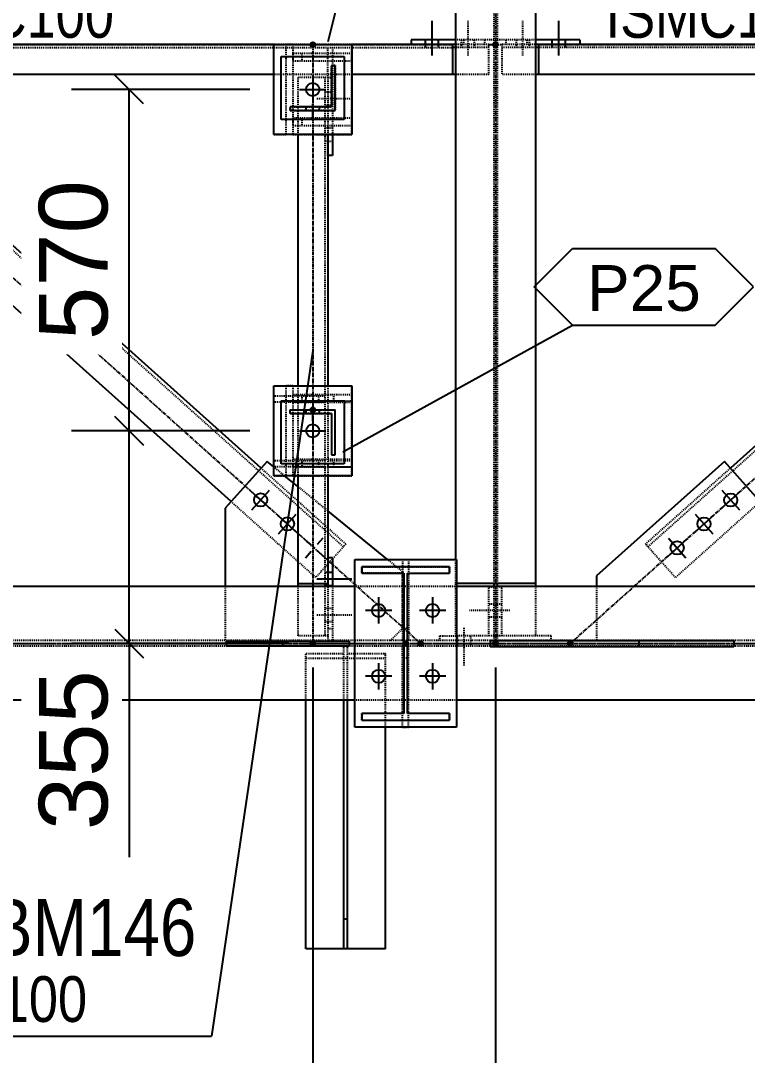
# Model space of a CAD drawing. Header units: millimetres. Extents: x 2102 to 21371, y 12217 to 26594.
# Drawn here: x 12240 to 13452, y 13633 to 15361 of the extents above; entities that cross this region are included whole.
import ezdxf

# ---------------------------------------------------------------- set-up
doc = ezdxf.new("R2010")
doc.units = ezdxf.units.MM
for name, pattern in [('CENTER', [12.7, 7.9375, -1.5875, 1.5875, -1.5875]), ('DXK_LINE_DOT2', [3.9198, 1.9599, -1.9599]), ('DXK_LINE_DOT5', [7.8785, 2.979, -0.9799, 0.9799, -0.9799, 0.9799, -0.9799])]:
    doc.linetypes.add(name, pattern=pattern)
for name, color, linetype in [('1', 7, 'Continuous'), ('2', 7, 'Continuous'), ('4', 7, 'Continuous'), ('6', 7, 'Continuous'), ('7', 7, 'Continuous'), ('8', 7, 'Continuous')]:
    doc.layers.add(name, color=color, linetype=linetype)
doc.styles.add('Arial', font='arial.ttf', dxfattribs={"height": 0.2})
doc.styles.add('Arial Narrow', font='ARIALN.TTF', dxfattribs={"height": 0.2})

# ---------------------------------------------------------------- blocks, each defined once
blk = doc.blocks.new('GridLine-116860372-116905 - 114867')
at = {"layer": '2', "color": 7, "linetype": 'DXK_LINE_DOT5'}
blk.add_line((2535.4, 12570.8), (24512.1, 12570.8), dxfattribs=at)
blk = doc.blocks.new('Part-116860372-115070 - 114867')
at = {"layer": '4', "linetype": 'Continuous'}
for points in [[(16454.3, 13659.6, -1), (16454.3, 13669.6, -1)], [(15231.8, 12565.8, -1), (15231.8, 12575.8, -1)]]:
    blk.add_hatch(color=4, dxfattribs=at).paths.add_polyline_path(points)
at = {"layer": '1', "color": 6, "linetype": 'DXK_LINE_DOT2'}
for p, q in [((16294.8, 13578.9), (15393.6, 12772.6)), ((16289.8, 13584.5), (16112.8, 13426.1)), ((16289.8, 13584.5), (16352.3, 13514.6)), ((16352.3, 13514.6), (16175.3, 13356.3)), ((15388.6, 12778.2), (15565.6, 12936.6)), ((15628.1, 12866.7), (15451.1, 12708.3)), ((15451.1, 12708.3), (15388.6, 12778.2))]:
    blk.add_line(p, q, dxfattribs=at)
at = {"layer": '2', "color": 2, "linetype": 'Continuous'}
for p, q in [((16112.8, 13426.1), (15565.6, 12936.6)), ((16175.3, 13356.3), (15628.1, 12866.7))]:
    blk.add_line(p, q, dxfattribs=at)
at = {"layer": '4', "color": 4, "linetype": 'CENTER'}
blk.add_line((15231.8, 12570.8), (16454.3, 13664.6), dxfattribs=at)
at = {"layer": '4', "color": 4, "linetype": 'Continuous'}
for centre in [(16454.3, 13664.6), (15231.8, 12570.8)]:
    blk.add_circle(centre, 5, dxfattribs=at)
blk = doc.blocks.new('Part-116860372-150003 - 114867')
at = {"layer": '1', "color": 6, "linetype": 'DXK_LINE_DOT2'}
for p, q in [((14719.3, 13087.1), (14613.1, 13087.1)), ((14719.3, 13074.6), (14613.1, 13074.6)), ((14706.9, 13074.6), (14706.9, 13087.1))]:
    blk.add_line(p, q, dxfattribs=at)
blk = doc.blocks.new('Part-116860372-114923 - 114867')
at = {"layer": '1', "color": 6, "linetype": 'DXK_LINE_DOT2'}
for p, q in [((14994.3, 12689.6), (14781.8, 12689.6)), ((19818.1, 12576.7), (9958.1, 12576.7)), ((19818.1, 12565), (9958.1, 12565)), ((14994.3, 12452.1), (14781.8, 12452.1))]:
    blk.add_line(p, q, dxfattribs=at)
at = {"layer": '2', "color": 2, "linetype": 'Continuous'}
for p, q in [((14781.8, 12689.6), (13931.8, 12689.6)), ((18219.3, 12689.6), (14994.3, 12689.6)), ((14781.8, 12452.1), (13931.8, 12452.1)), ((18219.3, 12452.1), (14994.3, 12452.1))]:
    blk.add_line(p, q, dxfattribs=at)
at = {"layer": '4', "color": 4, "linetype": 'CENTER'}
blk.add_line((9575.6, 12570.8), (20200.6, 12570.8), dxfattribs=at)
blk = doc.blocks.new('Part-116860372-114926 - 114867')
at = {"layer": '4', "linetype": 'Continuous'}
blk.add_hatch(color=4, dxfattribs=at).paths.add_polyline_path([(14888.1, 12565.8, -1), (14888.1, 12575.8, -1)])
at = {"layer": '1', "color": 6, "linetype": 'DXK_LINE_DOT2'}
for p, q in [((14796.6, 12717.2), (14796.6, 12730.8)), ((14796.6, 12730.8), (14979.6, 12730.8)), ((14979.6, 12730.8), (14979.6, 12717.2)), ((14884.1, 12717.2), (14796.6, 12717.2)), ((14884.1, 12424.5), (14884.1, 12717.2)), ((14892, 12424.5), (14892, 12717.2)), ((14892, 12717.2), (14979.6, 12717.2)), ((14796.6, 12410.8), (14796.6, 12424.5)), ((14884.1, 12424.5), (14796.6, 12424.5)), ((14979.6, 12424.5), (14892, 12424.5)), ((14979.6, 12424.5), (14979.6, 12410.8)), ((14796.6, 12410.8), (14979.6, 12410.8))]:
    blk.add_line(p, q, dxfattribs=at)
at = {"layer": '2', "color": 2, "linetype": 'Continuous'}
for p, q in [((14796.6, 12730.8), (14796.6, 12730.8)), ((14979.6, 12730.8), (14796.6, 12730.8)), ((14796.6, 12730.8), (14796.6, 12717.2)), ((14979.6, 12730.8), (14979.6, 12730.8)), ((14979.6, 12717.2), (14979.6, 12730.8)), ((14796.6, 12717.2), (14796.6, 12717.2)), ((14796.6, 12717.2), (14884.1, 12717.2)), ((14884.1, 12717.2), (14884.1, 12717.2)), ((14884.1, 12717.2), (14884.1, 12424.5)), ((14892, 12717.2), (14892, 12717.2)), ((14892, 12424.5), (14892, 12717.2)), ((14892, 12717.2), (14979.6, 12717.2)), ((14979.6, 12717.2), (14979.6, 12717.2)), ((14796.6, 12424.5), (14796.6, 12424.5)), ((14884.1, 12424.5), (14796.6, 12424.5)), ((14796.6, 12424.5), (14796.6, 12410.8)), ((14884.1, 12424.5), (14884.1, 12424.5)), ((14892, 12424.5), (14892, 12424.5)), ((14979.6, 12424.5), (14892, 12424.5)), ((14979.6, 12424.5), (14979.6, 12424.5)), ((14979.6, 12410.8), (14979.6, 12424.5)), ((14796.6, 12410.8), (14796.6, 12410.8)), ((14796.6, 12410.8), (14979.6, 12410.8)), ((14979.6, 12410.8), (14979.6, 12410.8))]:
    blk.add_line(p, q, dxfattribs=at)
at = {"layer": '4', "color": 4, "linetype": 'CENTER'}
blk.add_line((14888.1, 12570.8), (14888.1, 12570.8), dxfattribs=at)
at = {"layer": '4', "color": 4, "linetype": 'Continuous'}
blk.add_circle((14888.1, 12570.8), 5, dxfattribs=at)
blk = doc.blocks.new('Bolt-116860372-115284 - 114867')
at = {"layer": '1', "color": 1, "linetype": 'DXK_LINE_DOT2'}
for p, q in [((15009.5, 12603), (15009.5, 12524.2)), ((14995.8, 12586.7), (14995.8, 12576.7)), ((14995.8, 12576.7), (14995.8, 12565)), ((15023.3, 12586.7), (15023.3, 12576.7)), ((15023.3, 12576.7), (15023.3, 12565))]:
    blk.add_line(p, q, dxfattribs=at)
blk = doc.blocks.new('Bolt-116860372-149988 - 114867')
at = {"layer": '2', "color": 1, "linetype": 'Continuous'}
for p, q in [((14694.3, 13754.6), (14694.3, 13699.6)), ((14666.8, 13727.1), (14721.8, 13727.1))]:
    blk.add_line(p, q, dxfattribs=at)
blk.add_circle((14694.3, 13727.1), 13.8, dxfattribs=at)
blk = doc.blocks.new('Part-116860372-114994 - 114867')
at = {"layer": '4', "linetype": 'Continuous'}
blk.add_hatch(color=4, dxfattribs=at).paths.add_polyline_path([(15075.6, 12565.8, -1), (15075.6, 12575.8, -1)])
at = {"layer": '1', "color": 6, "linetype": 'DXK_LINE_DOT2'}
for p, q in [((15072, 15171.5), (15072, 12695.8)), ((15079.1, 15171.5), (15079.1, 12695.8)), ((14992.3, 12745.8), (14992.3, 12586.7)), ((14994.3, 12695.8), (14992.3, 12695.8)), ((15072, 12689.6), (15072, 12586.7)), ((15079.1, 12689.6), (15079.1, 12586.7)), ((15158.8, 12689.6), (15158.8, 12586.7)), ((15158.8, 12586.7), (14992.3, 12586.7))]:
    blk.add_line(p, q, dxfattribs=at)
at = {"layer": '2', "color": 2, "linetype": 'Continuous'}
for p, q in [((14992.3, 15177.7), (14992.3, 12745.8)), ((15158.8, 15177.7), (15158.8, 12689.6)), ((15158.8, 12695.8), (14994.3, 12695.8)), ((15072, 12695.8), (15072, 12689.6)), ((15079.1, 12695.8), (15079.1, 12689.6))]:
    blk.add_line(p, q, dxfattribs=at)
at = {"layer": '4', "color": 4, "linetype": 'CENTER'}
blk.add_line((15075.6, 15320.8), (15075.6, 12570.8), dxfattribs=at)
at = {"layer": '4', "color": 4, "linetype": 'Continuous'}
blk.add_circle((15075.6, 12570.8), 5, dxfattribs=at)
blk = doc.blocks.new('Part-116860372-115022 - 114867')
at = {"layer": '4', "linetype": 'Continuous'}
for points in [[(13700.6, 13815.8, -1), (13700.6, 13825.8, -1)], [(15075.6, 13815.8, -1), (15075.6, 13825.8, -1)]]:
    blk.add_hatch(color=4, dxfattribs=at).paths.add_polyline_path(points)
at = {"layer": '1', "color": 6, "linetype": 'DXK_LINE_DOT2'}
for p, q in [((13714.1, 13820.8), (13714.1, 13758.3)), ((13790.1, 13820.8), (13714.1, 13820.8)), ((13783.8, 13814.6), (13714.1, 13814.6)), ((13790.1, 13814.6), (14986.1, 13814.6)), ((14775.6, 13820.8), (14613.1, 13820.8)), ((15062, 13820.8), (14986.1, 13820.8)), ((15062, 13814.6), (14992.3, 13814.6)), ((15062, 13758.3), (15062, 13820.8)), ((13783.8, 13758.3), (13714.1, 13758.3)), ((14775.6, 13758.3), (14613.1, 13758.3)), ((15062, 13758.3), (14986.1, 13758.3))]:
    blk.add_line(p, q, dxfattribs=at)
at = {"layer": '2', "color": 2, "linetype": 'Continuous'}
for p, q in [((13783.8, 13814.6), (13790.1, 13814.6)), ((14613.1, 13820.8), (13790.1, 13820.8)), ((13790.1, 13820.8), (13790.1, 13758.3)), ((14986.1, 13820.8), (14775.6, 13820.8)), ((14986.1, 13820.8), (14986.1, 13758.3)), ((14992.3, 13814.6), (14986.1, 13814.6)), ((14613.1, 13758.3), (13783.8, 13758.3)), ((14992.3, 13758.3), (14775.6, 13758.3))]:
    blk.add_line(p, q, dxfattribs=at)
at = {"layer": '4', "color": 4, "linetype": 'CENTER'}
for p, q in [((13700.6, 13820.8), (13714.1, 13820.8)), ((13790.1, 13820.8), (14613.1, 13820.8)), ((14775.6, 13820.8), (14986.1, 13820.8)), ((15062, 13820.8), (15075.6, 13820.8))]:
    blk.add_line(p, q, dxfattribs=at)
at = {"layer": '4', "color": 4, "linetype": 'Continuous'}
for centre in [(13700.6, 13820.8), (15075.6, 13820.8)]:
    blk.add_circle(centre, 5, dxfattribs=at)
blk = doc.blocks.new('Part-116860372-115023 - 114867')
at = {"layer": '4', "linetype": 'Continuous'}
for points in [[(15075.6, 13815.8, -1), (15075.6, 13825.8, -1)], [(16454.3, 13815.8, -1), (16454.3, 13825.8, -1)]]:
    blk.add_hatch(color=4, dxfattribs=at).paths.add_polyline_path(points)
at = {"layer": '1', "color": 6, "linetype": 'DXK_LINE_DOT2'}
for p, q in [((15165.1, 13820.8), (15089.1, 13820.8)), ((15089.1, 13820.8), (15089.1, 13758.3)), ((15158.8, 13814.6), (15089.1, 13814.6)), ((16364.8, 13814.6), (15165.1, 13814.6)), ((16364.8, 13820.8), (16440.8, 13820.8)), ((16440.8, 13814.6), (16371.1, 13814.6)), ((16440.8, 13820.8), (16440.8, 13795.8)), ((16440.8, 13795.8), (16371.1, 13795.8)), ((15158.8, 13758.3), (15089.1, 13758.3))]:
    blk.add_line(p, q, dxfattribs=at)
at = {"layer": '2', "color": 2, "linetype": 'Continuous'}
for p, q in [((15165.1, 13814.6), (15158.8, 13814.6)), ((16364.8, 13820.8), (15165.1, 13820.8)), ((15165.1, 13820.8), (15165.1, 13758.3)), ((16364.8, 13758.3), (16364.8, 13820.8)), ((16371.1, 13814.6), (16364.8, 13814.6)), ((16364.8, 13795.8), (16371.1, 13795.8)), ((16364.8, 13758.3), (15158.8, 13758.3))]:
    blk.add_line(p, q, dxfattribs=at)
at = {"layer": '4', "color": 4, "linetype": 'CENTER'}
for p, q in [((15075.6, 13820.8), (15089.1, 13820.8)), ((15165.1, 13820.8), (16364.8, 13820.8)), ((16440.8, 13820.8), (16454.3, 13820.8))]:
    blk.add_line(p, q, dxfattribs=at)
at = {"layer": '4', "color": 4, "linetype": 'Continuous'}
for centre in [(15075.6, 13820.8), (16454.3, 13820.8)]:
    blk.add_circle(centre, 5, dxfattribs=at)
blk = doc.blocks.new('Part-116860372-149984 - 114867')
at = {"layer": '1', "color": 6, "linetype": 'DXK_LINE_DOT2'}
for p, q in [((14733.7, 13690.8), (14733.7, 13777.1)), ((14733.7, 13777.1), (14741.2, 13777.1)), ((14741.2, 13777.1), (14741.2, 13683.3)), ((14647.4, 13683.3), (14647.4, 13690.8)), ((14647.4, 13690.8), (14733.7, 13690.8)), ((14741.2, 13683.3), (14647.4, 13683.3))]:
    blk.add_line(p, q, dxfattribs=at)
at = {"layer": '2', "color": 2, "linetype": 'Continuous'}
for p, q in [((14741.2, 13777.1), (14733.7, 13777.1)), ((14733.7, 13777.1), (14733.7, 13690.8)), ((14741.2, 13683.3), (14741.2, 13777.1)), ((14733.7, 13690.8), (14647.4, 13690.8)), ((14647.4, 13690.8), (14647.4, 13683.3)), ((14647.4, 13683.3), (14741.2, 13683.3))]:
    blk.add_line(p, q, dxfattribs=at)
blk = doc.blocks.new('Part-116860372-115069 - 114867')
at = {"layer": '4', "linetype": 'Continuous'}
for points in [[(13700.6, 13659.6, -1), (13700.6, 13669.6, -1)], [(14919.3, 12565.8, -1), (14919.3, 12575.8, -1)]]:
    blk.add_hatch(color=4, dxfattribs=at).paths.add_polyline_path(points)
at = {"layer": '1', "color": 6, "linetype": 'DXK_LINE_DOT2'}
for p, q in [((13871.4, 13578.4), (13808.8, 13508.7)), ((14758.2, 12772.5), (13866.4, 13572.8)), ((13871.4, 13578.4), (14048.2, 13419.8)), ((13985.6, 13350), (13808.8, 13508.7)), ((14763.2, 12778.1), (14586.5, 12936.7)), ((14700.6, 12708.3), (14523.8, 12867)), ((14763.2, 12778.1), (14700.6, 12708.3))]:
    blk.add_line(p, q, dxfattribs=at)
at = {"layer": '2', "color": 2, "linetype": 'Continuous'}
for p, q in [((14586.5, 12936.7), (14048.2, 13419.8)), ((14523.8, 12867), (13985.6, 13350))]:
    blk.add_line(p, q, dxfattribs=at)
at = {"layer": '4', "color": 4, "linetype": 'CENTER'}
blk.add_line((13700.6, 13664.6), (14919.3, 12570.8), dxfattribs=at)
at = {"layer": '4', "color": 4, "linetype": 'Continuous'}
for centre in [(13700.6, 13664.6), (14919.3, 12570.8)]:
    blk.add_circle(centre, 5, dxfattribs=at)
blk = doc.blocks.new('Part-116860372-115100 - 114867')
at = {"layer": '4', "linetype": 'Continuous'}
for points in [[(14694.3, 13815.8, -1), (14694.3, 13825.8, -1)], [(14694.3, 12565.8, -1), (14694.3, 12575.8, -1)]]:
    blk.add_hatch(color=4, dxfattribs=at).paths.add_polyline_path(points)
at = {"layer": '1', "color": 6, "linetype": 'DXK_LINE_DOT2'}
for p, q in [((14663.1, 13752.1), (14663.1, 13633.3)), ((14725.6, 13752.1), (14663.1, 13752.1)), ((14719.3, 13752.1), (14719.3, 12695.8)), ((14725.6, 13752.1), (14725.6, 13633.3)), ((14663.1, 13108.3), (14663.1, 12920.8)), ((14725.6, 13108.3), (14725.6, 12920.8)), ((14663.1, 12689.6), (14663.1, 12586.7)), ((14719.3, 12689.6), (14719.3, 12586.7)), ((14725.6, 12695.8), (14725.6, 12586.7)), ((14725.6, 12586.7), (14663.1, 12586.7))]:
    blk.add_line(p, q, dxfattribs=at)
at = {"layer": '2', "color": 2, "linetype": 'Continuous'}
for p, q in [((14663.1, 13633.3), (14663.1, 13108.3)), ((14725.6, 13633.3), (14725.6, 13108.3)), ((14663.1, 12920.8), (14663.1, 12689.6)), ((14725.6, 12920.8), (14725.6, 12695.8)), ((14663.1, 12695.8), (14725.6, 12695.8)), ((14719.3, 12695.8), (14719.3, 12689.6))]:
    blk.add_line(p, q, dxfattribs=at)
at = {"layer": '4', "color": 4, "linetype": 'CENTER'}
blk.add_line((14694.3, 13820.8), (14694.3, 12570.8), dxfattribs=at)
at = {"layer": '4', "color": 4, "linetype": 'Continuous'}
for centre in [(14694.3, 13820.8), (14694.3, 12570.8)]:
    blk.add_circle(centre, 5, dxfattribs=at)
blk = doc.blocks.new('Part-116860372-115227 - 114867')
at = {"layer": '1', "color": 6, "linetype": 'DXK_LINE_DOT2'}
for p, q in [((15089.1, 12689.2), (15079.1, 12689.2)), ((15089.1, 12586.7), (15089.1, 12689.2)), ((15079.1, 12586.7), (15079.1, 12576.7)), ((15191.6, 12586.7), (15158.8, 12586.7)), ((15191.6, 12576.7), (15191.6, 12586.7))]:
    blk.add_line(p, q, dxfattribs=at)
blk = doc.blocks.new('Part-116860372-149990 - 114867')
at = {"layer": '1', "color": 6, "linetype": 'DXK_LINE_DOT2'}
for p, q in [((14775.6, 13089.6), (14725.6, 13089.6)), ((14738.1, 13077.1), (14738.1, 13089.6)), ((14725.6, 13077.1), (14775.6, 13077.1))]:
    blk.add_line(p, q, dxfattribs=at)
blk = doc.blocks.new('Part-116860372-115226 - 114867')
at = {"layer": '1', "color": 6, "linetype": 'DXK_LINE_DOT2'}
for p, q in [((15062, 12586.7), (15062, 12689.2)), ((15062, 12689.2), (15072, 12689.2)), ((14959.5, 12576.7), (14959.5, 12586.7)), ((14959.5, 12586.7), (14992.3, 12586.7)), ((15072, 12586.7), (15072, 12576.7))]:
    blk.add_line(p, q, dxfattribs=at)
blk = doc.blocks.new('Bolt-116860372-115228 - 114867')
at = {"layer": '1', "color": 1, "linetype": 'DXK_LINE_DOT2'}
for p, q in [((15105.4, 12639.2), (15020.4, 12639.2)), ((15072, 12653), (15062, 12653)), ((15079.1, 12653), (15072, 12653)), ((15089.1, 12653), (15079.1, 12653)), ((15072, 12625.5), (15062, 12625.5)), ((15079.1, 12625.5), (15072, 12625.5)), ((15089.1, 12625.5), (15079.1, 12625.5))]:
    blk.add_line(p, q, dxfattribs=at)
blk = doc.blocks.new('Part-116860372-149987 - 114867')
at = {"layer": '1', "color": 6, "linetype": 'DXK_LINE_DOT2'}
for p, q in [((14775.6, 12952.1), (14725.6, 12952.1)), ((14725.6, 12939.6), (14775.6, 12939.6)), ((14738.1, 12939.6), (14738.1, 12952.1))]:
    blk.add_line(p, q, dxfattribs=at)
blk = doc.blocks.new('Part-116860372-115653 - 114867')
at = {"layer": '1', "color": 6, "linetype": 'DXK_LINE_DOT2'}
for p, q in [((15158.8, 13830.8), (15079.1, 13830.8)), ((15097.9, 13820.8), (15097.9, 13830.8)), ((15141.6, 13820.8), (15141.6, 13830.8))]:
    blk.add_line(p, q, dxfattribs=at)
at = {"layer": '2', "color": 2, "linetype": 'Continuous'}
for p, q in [((15251.6, 13830.8), (15158.8, 13830.8)), ((15251.6, 13830.8), (15251.6, 13820.8)), ((15165.1, 13820.8), (15158.8, 13820.8))]:
    blk.add_line(p, q, dxfattribs=at)
blk = doc.blocks.new('Bolt-116860372-115654 - 114867')
at = {"layer": '1', "color": 1, "linetype": 'DXK_LINE_DOT2'}
for p, q in [((15132.9, 13798.3), (15132.9, 13870.8)), ((15119.1, 13820.8), (15119.1, 13830.8)), ((15146.6, 13820.8), (15146.6, 13830.8)), ((15119.1, 13814.6), (15119.1, 13820.8)), ((15146.6, 13814.6), (15146.6, 13820.8))]:
    blk.add_line(p, q, dxfattribs=at)
at = {"layer": '2', "color": 1, "linetype": 'Continuous'}
for p, q in [((15207.9, 13798.3), (15207.9, 13870.8)), ((15194.1, 13820.8), (15194.1, 13830.8)), ((15221.6, 13820.8), (15221.6, 13830.8)), ((15194.1, 13814.6), (15194.1, 13820.8)), ((15221.6, 13814.6), (15221.6, 13820.8))]:
    blk.add_line(p, q, dxfattribs=at)
blk = doc.blocks.new('Part-116860372-115655 - 114867')
at = {"layer": '1', "color": 6, "linetype": 'DXK_LINE_DOT2'}
for p, q in [((15072, 13830.8), (14992.3, 13830.8)), ((15009.5, 13820.8), (15009.5, 13830.8)), ((15053.3, 13820.8), (15053.3, 13830.8))]:
    blk.add_line(p, q, dxfattribs=at)
at = {"layer": '2', "color": 2, "linetype": 'Continuous'}
for p, q in [((14992.3, 13830.8), (14899.5, 13830.8)), ((14899.5, 13830.8), (14899.5, 13820.8)), ((14992.3, 13820.8), (14986.1, 13820.8))]:
    blk.add_line(p, q, dxfattribs=at)
blk = doc.blocks.new('Bolt-116860372-115656 - 114867')
at = {"layer": '1', "color": 1, "linetype": 'DXK_LINE_DOT2'}
for p, q in [((15018.3, 13798.3), (15018.3, 13870.8)), ((15004.5, 13820.8), (15004.5, 13830.8)), ((15032, 13820.8), (15032, 13830.8)), ((15004.5, 13814.6), (15004.5, 13820.8)), ((15032, 13814.6), (15032, 13820.8))]:
    blk.add_line(p, q, dxfattribs=at)
at = {"layer": '2', "color": 1, "linetype": 'Continuous'}
for p, q in [((14943.3, 13798.3), (14943.3, 13870.8)), ((14929.5, 13820.8), (14929.5, 13830.8)), ((14957, 13820.8), (14957, 13830.8)), ((14929.5, 13814.6), (14929.5, 13820.8)), ((14957, 13814.6), (14957, 13820.8))]:
    blk.add_line(p, q, dxfattribs=at)
blk = doc.blocks.new('Part-116860372-115677 - 114867')
at = {"layer": '1', "color": 6, "linetype": 'DXK_LINE_DOT2'}
for p, q in [((14725.6, 13752.1), (14725.6, 13814.6)), ((14735.6, 13814.6), (14735.6, 13633.3)), ((14725.6, 13795.9), (14735.6, 13795.9)), ((14725.6, 13795.9), (14735.6, 13795.9)), ((14725.6, 13752.1), (14735.6, 13752.1)), ((14725.6, 13589.6), (14725.6, 13633.3))]:
    blk.add_line(p, q, dxfattribs=at)
at = {"layer": '2', "color": 2, "linetype": 'Continuous'}
for p, q in [((14735.6, 13633.3), (14735.6, 13589.6)), ((14735.6, 13589.6), (14725.6, 13589.6))]:
    blk.add_line(p, q, dxfattribs=at)
blk = doc.blocks.new('Bolt-116860372-115678 - 114867')
at = {"layer": '1', "color": 1, "linetype": 'DXK_LINE_DOT2'}
for p, q in [((14719.3, 13722.1), (14725.6, 13722.1)), ((14725.6, 13722.1), (14735.6, 13722.1)), ((14703.1, 13708.3), (14775.6, 13708.3)), ((14719.3, 13694.6), (14725.6, 13694.6)), ((14725.6, 13694.6), (14735.6, 13694.6)), ((14703.1, 13633.3), (14775.6, 13633.3)), ((14719.3, 13647.1), (14725.6, 13647.1)), ((14725.6, 13647.1), (14735.6, 13647.1)), ((14719.3, 13619.6), (14725.6, 13619.6)), ((14725.6, 13619.6), (14735.6, 13619.6))]:
    blk.add_line(p, q, dxfattribs=at)
blk = doc.blocks.new('Part-116860372-115679 - 114867')
at = {"layer": '1', "color": 6, "linetype": 'DXK_LINE_DOT2'}
for p, q in [((14725.6, 12749.2), (14725.6, 12695.8)), ((14735.6, 12689.6), (14735.6, 12576.7)), ((14725.6, 12601.7), (14735.6, 12601.7)), ((14725.6, 12586.7), (14725.6, 12576.7))]:
    blk.add_line(p, q, dxfattribs=at)
at = {"layer": '2', "color": 2, "linetype": 'Continuous'}
for p, q in [((14735.6, 12749.2), (14725.6, 12749.2)), ((14735.6, 12749.2), (14735.6, 12689.6)), ((14725.6, 12695.8), (14725.6, 12689.6))]:
    blk.add_line(p, q, dxfattribs=at)
blk = doc.blocks.new('Bolt-116860372-115680 - 114867')
at = {"layer": '1', "color": 1, "linetype": 'DXK_LINE_DOT2'}
for p, q in [((14719.3, 12644.2), (14725.6, 12644.2)), ((14725.6, 12644.2), (14735.6, 12644.2)), ((14703.1, 12630.5), (14775.6, 12630.5)), ((14719.3, 12616.7), (14725.6, 12616.7)), ((14725.6, 12616.7), (14735.6, 12616.7))]:
    blk.add_line(p, q, dxfattribs=at)
at = {"layer": '2', "color": 1, "linetype": 'Continuous'}
for p, q in [((14703.1, 12705.5), (14775.6, 12705.5)), ((14719.3, 12719.2), (14725.6, 12719.2)), ((14725.6, 12719.2), (14735.6, 12719.2)), ((14719.3, 12691.7), (14725.6, 12691.7)), ((14725.6, 12691.7), (14735.6, 12691.7))]:
    blk.add_line(p, q, dxfattribs=at)
blk = doc.blocks.new('Part-116860372-154326 - 114867')
at = {"layer": '1', "color": 6, "linetype": 'DXK_LINE_DOT2'}
for p, q in [((14679.8, 12549.7), (14759.5, 12549.7)), ((14679.8, 12452.1), (14679.8, 12549.7)), ((14759.5, 12452.1), (14759.5, 12565)), ((14766.6, 12452.1), (14766.6, 12565)), ((14766.6, 12549.7), (14846.3, 12549.7)), ((14846.3, 12395.8), (14846.3, 12549.7)), ((14679.8, 12540), (14846.3, 12540))]:
    blk.add_line(p, q, dxfattribs=at)
at = {"layer": '2', "color": 2, "linetype": 'Continuous'}
for p, q in [((14679.8, 11933.3), (14679.8, 12452.1)), ((14759.5, 11933.3), (14759.5, 12452.1)), ((14766.6, 11933.3), (14766.6, 12452.1)), ((14846.3, 11933.3), (14846.3, 12395.8)), ((14759.5, 11995.8), (14766.6, 11995.8)), ((14766.6, 11933.3), (14679.8, 11933.3)), ((14846.3, 11933.3), (14766.6, 11933.3))]:
    blk.add_line(p, q, dxfattribs=at)
blk = doc.blocks.new('Part-116860372-116875 - 114867')
at = {"layer": '2', "color": 2, "linetype": 'Continuous'}
for p, q in [((15064.4, 12577.1), (15573, 12577.1)), ((15064.4, 12577.1), (15064.4, 12564.6)), ((15375.2, 12564.6), (15375.2, 12577.1)), ((15573, 12577.1), (15573, 12564.6)), ((15064.4, 12564.6), (15573, 12564.6))]:
    blk.add_line(p, q, dxfattribs=at)
blk = doc.blocks.new('Part-116860372-116133 - 114867')
at = {"layer": '1', "color": 6, "linetype": 'DXK_LINE_DOT2'}
for p, q in [((14635.6, 12920.8), (14613.1, 12939.2)), ((14725.6, 12847.6), (14663.1, 12898.5)), ((14881.8, 12720.5), (14850.6, 12745.8)), ((14881.8, 12601.7), (14881.8, 12720.5)), ((14511.3, 12689.6), (14511.3, 12576.7)), ((14856.8, 12576.7), (14881.8, 12601.7))]:
    blk.add_line(p, q, dxfattribs=at)
at = {"layer": '2', "color": 2, "linetype": 'Continuous'}
for p, q in [((14599, 12950.7), (14511.3, 12853)), ((14613.1, 12939.2), (14599, 12950.7)), ((14663.1, 12898.5), (14635.6, 12920.8)), ((14511.3, 12853), (14511.3, 12689.6)), ((14850.6, 12745.8), (14725.6, 12847.6))]:
    blk.add_line(p, q, dxfattribs=at)
blk = doc.blocks.new('Bolt-116860372-116134 - 114867')
at = {"layer": '2', "color": 1, "linetype": 'Continuous'}
for p, q in [((14565.2, 12888.7), (14606.1, 12851.9)), ((14567.3, 12849.8), (14604, 12890.8)), ((14621, 12838.6), (14661.9, 12801.8)), ((14623.1, 12799.7), (14659.8, 12840.7)), ((14676.8, 12788.5), (14690.4, 12776.3)), ((14715.6, 12790.6), (14703.4, 12777)), ((14678.9, 12749.7), (14691.1, 12763.3)), ((14717.7, 12751.8), (14704.1, 12764))]:
    blk.add_line(p, q, dxfattribs=at)
for centre in [(14585.6, 12870.3), (14641.4, 12820.2)]:
    blk.add_circle(centre, 13.8, dxfattribs=at)
blk = doc.blocks.new('Part-116860372-116136 - 114867')
at = {"layer": '1', "color": 6, "linetype": 'DXK_LINE_DOT2'}
for p, q in [((15286.6, 12689.6), (15286.6, 12576.7)), ((15640.6, 12689.6), (15640.6, 12576.7))]:
    blk.add_line(p, q, dxfattribs=at)
at = {"layer": '2', "color": 2, "linetype": 'Continuous'}
for p, q in [((15553.1, 12950.5), (15286.6, 12712.2)), ((15640.6, 12852.7), (15553.1, 12950.5)), ((15640.6, 12852.7), (15640.6, 12689.6)), ((15286.6, 12712.2), (15286.6, 12689.6))]:
    blk.add_line(p, q, dxfattribs=at)
blk = doc.blocks.new('Bolt-116860372-116137 - 114867')
at = {"layer": '2', "color": 1, "linetype": 'Continuous'}
for p, q in [((15586.8, 12888.5), (15545.9, 12851.8)), ((15548, 12890.6), (15584.7, 12849.6)), ((15530.9, 12838.5), (15490, 12801.8)), ((15492.1, 12840.6), (15528.8, 12799.6)), ((15475.1, 12788.5), (15434.1, 12751.8)), ((15436.2, 12790.6), (15472.9, 12749.6))]:
    blk.add_line(p, q, dxfattribs=at)
for centre in [(15566.3, 12870.1), (15510.5, 12820.1), (15454.6, 12770.1)]:
    blk.add_circle(centre, 13.8, dxfattribs=at)
blk = doc.blocks.new('Part-116860372-116746 - 114867')
at = {"layer": '2', "color": 2, "linetype": 'Continuous'}
for p, q in [((14613.1, 13633.3), (14613.1, 13820.8)), ((14613.1, 13820.8), (14775.6, 13820.8)), ((14775.6, 13820.8), (14775.6, 13633.3)), ((14775.6, 13633.3), (14613.1, 13633.3))]:
    blk.add_line(p, q, dxfattribs=at)
blk = doc.blocks.new('Part-116860372-116898 - 114867')
at = {"layer": '1', "color": 6, "linetype": 'DXK_LINE_DOT2'}
for p, q in [((14881.8, 12745.8), (14881.8, 12576.7)), ((14881.8, 12745.8), (14894.3, 12745.8)), ((14894.3, 12745.8), (14894.3, 12576.7)), ((14894.3, 12601.7), (14881.8, 12601.7))]:
    blk.add_line(p, q, dxfattribs=at)
blk = doc.blocks.new('Part-116860372-116743 - 114867')
at = {"layer": '1', "color": 6, "linetype": 'DXK_LINE_DOT2'}
for p, q in [((14775.6, 13089.6), (14653.1, 13089.6)), ((14671.8, 13089.6), (14671.8, 13074.6)), ((14653.1, 13074.6), (14775.6, 13074.6))]:
    blk.add_line(p, q, dxfattribs=at)
blk = doc.blocks.new('Part-116860372-116739 - 114867')
at = {"layer": '1', "color": 6, "linetype": 'DXK_LINE_DOT2'}
for p, q in [((14653.1, 13108.3), (14638.1, 13108.3)), ((14638.1, 13108.3), (14638.1, 12920.8)), ((14653.1, 13108.3), (14653.1, 12920.8)), ((14653.1, 12920.8), (14638.1, 12920.8))]:
    blk.add_line(p, q, dxfattribs=at)
blk = doc.blocks.new('Part-116860372-116740 - 114867')
at = {"layer": '2', "color": 2, "linetype": 'Continuous'}
for p, q in [((14613.1, 12920.8), (14613.1, 13108.3)), ((14613.1, 13108.3), (14775.6, 13108.3)), ((14775.6, 13108.3), (14775.6, 12920.8)), ((14775.6, 12920.8), (14613.1, 12920.8))]:
    blk.add_line(p, q, dxfattribs=at)
blk = doc.blocks.new('Part-116860372-116741 - 114867')
at = {"layer": '1', "color": 6, "linetype": 'DXK_LINE_DOT2'}
for p, q in [((14613.1, 12920.8), (14613.1, 13108.3)), ((14613.1, 13108.3), (14638.1, 13108.3)), ((14653.1, 13108.3), (14775.6, 13108.3)), ((14775.6, 12920.8), (14775.6, 13108.3)), ((14613.1, 12920.8), (14638.1, 12920.8)), ((14653.1, 12920.8), (14775.6, 12920.8))]:
    blk.add_line(p, q, dxfattribs=at)
blk = doc.blocks.new('Part-116860372-116742 - 114867')
at = {"layer": '1', "color": 6, "linetype": 'DXK_LINE_DOT2'}
for p, q in [((14775.6, 12954.6), (14653.1, 12954.6)), ((14653.1, 12939.6), (14775.6, 12939.6)), ((14671.8, 12954.6), (14671.8, 12939.6))]:
    blk.add_line(p, q, dxfattribs=at)
blk = doc.blocks.new('Part-116860372-116745 - 114867')
at = {"layer": '1', "color": 6, "linetype": 'DXK_LINE_DOT2'}
for p, q in [((14653.1, 13820.8), (14638.1, 13820.8)), ((14638.1, 13820.8), (14638.1, 13633.3)), ((14653.1, 13820.8), (14653.1, 13633.3)), ((14653.1, 13633.3), (14638.1, 13633.3))]:
    blk.add_line(p, q, dxfattribs=at)
blk = doc.blocks.new('Part-116860372-116747 - 114867')
at = {"layer": '1', "color": 6, "linetype": 'DXK_LINE_DOT2'}
for p, q in [((14613.1, 13633.3), (14613.1, 13820.8)), ((14613.1, 13820.8), (14638.1, 13820.8)), ((14653.1, 13820.8), (14775.6, 13820.8)), ((14775.6, 13633.3), (14775.6, 13820.8)), ((14613.1, 13633.3), (14638.1, 13633.3)), ((14653.1, 13633.3), (14775.6, 13633.3))]:
    blk.add_line(p, q, dxfattribs=at)
blk = doc.blocks.new('Part-116860372-116748 - 114867')
at = {"layer": '1', "color": 6, "linetype": 'DXK_LINE_DOT2'}
for p, q in [((14775.6, 13667.1), (14653.1, 13667.1)), ((14653.1, 13667.1), (14653.1, 13652.1)), ((14653.1, 13652.1), (14775.6, 13652.1)), ((14671.8, 13667.1), (14671.8, 13652.1)), ((14775.6, 13652.1), (14775.6, 13667.1))]:
    blk.add_line(p, q, dxfattribs=at)
blk = doc.blocks.new('Part-116860372-116749 - 114867')
at = {"layer": '1', "color": 6, "linetype": 'DXK_LINE_DOT2'}
for p, q in [((14775.6, 13802.1), (14653.1, 13802.1)), ((14653.1, 13802.1), (14653.1, 13787.1)), ((14671.8, 13802.1), (14671.8, 13787.1)), ((14775.6, 13787.1), (14775.6, 13802.1)), ((14653.1, 13787.1), (14775.6, 13787.1))]:
    blk.add_line(p, q, dxfattribs=at)
blk = doc.blocks.new('Part-116860372-116872 - 114867')
at = {"layer": '2', "color": 2, "linetype": 'Continuous'}
for p, q in [((14781.8, 12745.8), (14994.3, 12745.8)), ((14781.8, 12395.8), (14781.8, 12745.8)), ((14994.3, 12745.8), (14994.3, 12395.8)), ((14994.3, 12395.8), (14781.8, 12395.8))]:
    blk.add_line(p, q, dxfattribs=at)
blk = doc.blocks.new('Bolt-116860372-116873 - 114867')
at = {"layer": '2', "color": 1, "linetype": 'Continuous'}
for p, q in [((14831.8, 12667.1), (14831.8, 12612.1)), ((14944.3, 12667.1), (14944.3, 12612.1)), ((14859.3, 12639.6), (14804.3, 12639.6)), ((14971.8, 12639.6), (14916.8, 12639.6)), ((14831.8, 12529.6), (14831.8, 12474.6)), ((14944.3, 12529.6), (14944.3, 12474.6)), ((14859.3, 12502.1), (14804.3, 12502.1)), ((14971.8, 12502.1), (14916.8, 12502.1))]:
    blk.add_line(p, q, dxfattribs=at)
for centre in [(14831.8, 12639.6), (14944.3, 12639.6), (14831.8, 12502.1), (14944.3, 12502.1)]:
    blk.add_circle(centre, 13.8, dxfattribs=at)
blk = doc.blocks.new('Part-116860372-116887 - 114867')
at = {"layer": '2', "color": 2, "linetype": 'Continuous'}
for p, q in [((14514, 12575.8), (14770.4, 12575.8)), ((14514, 12575.8), (14514, 12565.8)), ((14631.7, 12565.8), (14631.7, 12575.8)), ((14770.4, 12575.8), (14770.4, 12565.8)), ((14514, 12565.8), (14770.4, 12565.8))]:
    blk.add_line(p, q, dxfattribs=at)
blk = doc.blocks.new('Part-116860372-116897 - 114867')
at = {"layer": '1', "color": 6, "linetype": 'DXK_LINE_DOT2'}
for p, q in [((14881.8, 12395.8), (14881.8, 12565)), ((14894.3, 12395.8), (14894.3, 12565)), ((14894.3, 12540), (14881.8, 12540)), ((14881.8, 12395.8), (14894.3, 12395.8))]:
    blk.add_line(p, q, dxfattribs=at)
blk = doc.blocks.new('Part-116860372-149983 - 114867')
at = {"layer": '4', "linetype": 'Continuous'}
blk.add_hatch(color=4, dxfattribs=at).paths.add_polyline_path([(14694.3, 13053.4, -1), (14694.3, 13063.4, -1)])
at = {"layer": '1', "color": 6, "linetype": 'DXK_LINE_DOT2'}
for p, q in [((14647.4, 13050.9), (14647.4, 13058.4)), ((14647.4, 13058.4), (14741.2, 13058.4)), ((14733.7, 13050.9), (14647.4, 13050.9)), ((14733.7, 13050.9), (14733.7, 12964.6)), ((14741.2, 12964.6), (14741.2, 13058.4)), ((14733.7, 12964.6), (14741.2, 12964.6))]:
    blk.add_line(p, q, dxfattribs=at)
at = {"layer": '2', "color": 2, "linetype": 'Continuous'}
for p, q in [((14647.4, 13058.4), (14647.4, 13058.4)), ((14647.4, 13050.9), (14647.4, 13058.4)), ((14647.4, 13058.4), (14741.2, 13058.4)), ((14647.4, 13050.9), (14647.4, 13050.9)), ((14647.4, 13050.9), (14733.7, 13050.9)), ((14733.7, 13050.9), (14733.7, 13050.9)), ((14733.7, 13050.9), (14733.7, 12964.6)), ((14741.2, 13058.4), (14741.2, 13058.4)), ((14741.2, 12964.6), (14741.2, 13058.4)), ((14733.7, 12964.6), (14733.7, 12964.6)), ((14733.7, 12964.6), (14741.2, 12964.6)), ((14741.2, 12964.6), (14741.2, 12964.6))]:
    blk.add_line(p, q, dxfattribs=at)
at = {"layer": '4', "color": 4, "linetype": 'CENTER'}
blk.add_line((14694.3, 13058.4), (14694.3, 13058.4), dxfattribs=at)
at = {"layer": '4', "color": 4, "linetype": 'Continuous'}
blk.add_circle((14694.3, 13058.4), 5, dxfattribs=at)
blk = doc.blocks.new('Part-116860372-149985 - 114867')
at = {"layer": '2', "color": 2, "linetype": 'Continuous'}
for p, q in [((14628.7, 12945.8), (14628.7, 13077.1)), ((14628.7, 13077.1), (14759.9, 13077.1)), ((14759.9, 13077.1), (14759.9, 12945.8)), ((14759.9, 12945.8), (14628.7, 12945.8))]:
    blk.add_line(p, q, dxfattribs=at)
blk = doc.blocks.new('Part-116860372-149986 - 114867')
at = {"layer": '2', "color": 2, "linetype": 'Continuous'}
for p, q in [((14628.7, 13664.6), (14628.7, 13795.8)), ((14628.7, 13795.8), (14759.9, 13795.8)), ((14759.9, 13795.8), (14759.9, 13664.6)), ((14759.9, 13664.6), (14628.7, 13664.6))]:
    blk.add_line(p, q, dxfattribs=at)
blk = doc.blocks.new('Bolt-116860372-149989 - 114867')
at = {"layer": '2', "color": 1, "linetype": 'Continuous'}
for p, q in [((14694.3, 13042.1), (14694.3, 12987.1)), ((14666.8, 13014.6), (14721.8, 13014.6))]:
    blk.add_line(p, q, dxfattribs=at)
blk.add_circle((14694.3, 13014.6), 13.7, dxfattribs=at)
blk = doc.blocks.new('Bolt-116860372-150000 - 114867')
at = {"layer": '2', "color": 1, "linetype": 'Continuous'}
for p, q in [((14680.6, 13050.9), (14680.6, 13058.4)), ((14694.3, 13034.6), (14694.3, 13064.6)), ((14708.1, 13050.9), (14708.1, 13058.4))]:
    blk.add_line(p, q, dxfattribs=at)
blk = doc.blocks.new('Bolt-116860372-150001 - 114867')
at = {"layer": '2', "color": 1, "linetype": 'Continuous'}
for p, q in [((14694.3, 13667.1), (14694.3, 13697.1)), ((14680.6, 13683.3), (14680.6, 13690.8)), ((14708.1, 13683.3), (14708.1, 13690.8))]:
    blk.add_line(p, q, dxfattribs=at)
blk = doc.blocks.new('Part-116860372-150002 - 114867')
at = {"layer": '1', "color": 6, "linetype": 'DXK_LINE_DOT2'}
for p, q in [((14719.3, 12952.1), (14613.1, 12952.1)), ((14719.3, 12939.6), (14613.1, 12939.6)), ((14706.9, 12939.6), (14706.9, 12952.1))]:
    blk.add_line(p, q, dxfattribs=at)
blk = doc.blocks.new('StraightDimension-116860372-158589 - 114867')
at = {"layer": '6', "color": 3, "linetype": 'Continuous'}
for p, q in [((14341.1, 12984.6), (14281.1, 13044.6)), ((14563.1, 13014.6), (14191.1, 13014.6)), ((14311.1, 12570.8), (14311.1, 13014.6)), ((14281.1, 12600.8), (14341.1, 12540.8)), ((14644.3, 12570.8), (14191.1, 12570.8)), ((14311.1, 12570.8), (14311.1, 12124.8)), ((14311.1, 12570.8), (14311.1, 12124.8))]:
    blk.add_line(p, q, dxfattribs=at)
at = {"color": 0}
blk.add_wipeout([(14296.1, 12544.6), (14086.1, 12544.6), (14086.1, 12151), (14296.1, 12151)], dxfattribs=at).dxf.layer = '6'
at = {"layer": '6', "color": 7, "style": 'Arial'}
blk.add_text('355', height=143.26, rotation=90.0002, dxfattribs=at).set_placement((14266.1, 12181))
blk = doc.blocks.new('StraightDimension-116860372-125379 - 114867')
at = {"layer": '6', "color": 3, "linetype": 'Continuous'}
for p, q in [((15075.6, 12520.8), (15075.6, 11044.4)), ((16454.3, 12520.8), (16454.3, 11044.4)), ((15105.6, 11194.4), (15045.6, 11134.4)), ((16424.3, 11134.4), (16484.3, 11194.4)), ((15075.6, 11164.4), (16454.3, 11164.4))]:
    blk.add_line(p, q, dxfattribs=at)
at = {"color": 0}
blk.add_wipeout([(16017.3, 11179.4), (16017.3, 11389.4), (15512.6, 11389.4), (15512.6, 11179.4)], dxfattribs=at).dxf.layer = '6'
at = {"layer": '6', "color": 7, "style": 'Arial'}
blk.add_text('1103', height=143.26, dxfattribs=at).set_placement((15542.6, 11209.4))
blk = doc.blocks.new('StraightDimension-116860372-125380 - 114867')
at = {"layer": '6', "color": 3, "linetype": 'Continuous'}
for p, q in [((14694.3, 12520.8), (14694.3, 11044.4)), ((15075.6, 12520.8), (15075.6, 11044.4)), ((14724.3, 11194.4), (14664.3, 11134.4)), ((15045.6, 11134.4), (15105.6, 11194.4)), ((14694.3, 11164.4), (15075.6, 11164.4))]:
    blk.add_line(p, q, dxfattribs=at)
at = {"color": 0}
blk.add_wipeout([(15081.7, 11179.4), (15081.7, 11389.4), (14688.2, 11389.4), (14688.2, 11179.4)], dxfattribs=at).dxf.layer = '6'
at = {"layer": '6', "color": 7, "style": 'Arial'}
blk.add_text('305', height=143.26, dxfattribs=at).set_placement((14718.2, 11209.4))
blk = doc.blocks.new('StraightDimension-116860372-125381 - 114867')
at = {"layer": '6', "color": 3, "linetype": 'Continuous'}
for p, q in [((13700.6, 12520.8), (13700.6, 11044.4)), ((14694.3, 12520.8), (14694.3, 11044.4)), ((13730.6, 11194.4), (13670.6, 11134.4)), ((14664.3, 11134.4), (14724.3, 11194.4)), ((13700.6, 11164.4), (14694.3, 11164.4))]:
    blk.add_line(p, q, dxfattribs=at)
at = {"color": 0}
blk.add_wipeout([(14394.2, 11179.4), (14394.2, 11389.4), (14000.7, 11389.4), (14000.7, 11179.4)], dxfattribs=at).dxf.layer = '6'
at = {"layer": '6', "color": 7, "style": 'Arial'}
blk.add_text('795', height=143.26, dxfattribs=at).set_placement((14030.7, 11209.4))
blk = doc.blocks.new('StraightDimension-116860372-158588 - 114867')
at = {"layer": '6', "color": 3, "linetype": 'Continuous'}
for p, q in [((14341.1, 13697.1), (14281.1, 13757.1)), ((14563.1, 13727.1), (14191.1, 13727.1)), ((14311.1, 13014.6), (14311.1, 13727.1)), ((14281.1, 13044.6), (14341.1, 12984.6)), ((14563.1, 13014.6), (14191.1, 13014.6))]:
    blk.add_line(p, q, dxfattribs=at)
at = {"color": 0}
blk.add_wipeout([(14296.1, 13567.6), (14086.1, 13567.6), (14086.1, 13174.1), (14296.1, 13174.1)], dxfattribs=at).dxf.layer = '6'
at = {"layer": '6', "color": 7, "style": 'Arial'}
blk.add_text('570', height=143.26, rotation=90.0002, dxfattribs=at).set_placement((14266.1, 13204.1))
blk = doc.blocks.new('Mark-116860372-129848 - 114867')
at = {"layer": '8', "color": 7, "linetype": 'Continuous'}
for p in [(14694.3, 13182), (13737.9, 11750.6)]:
    blk.add_line(p, (14483, 11750.6), dxfattribs=at)
at = {"color": 0}
for points in [[(14453, 11918.1), (14453, 12043.1), (13767.9, 12043.1), (13767.9, 11918.1)], [(14224.6, 11780.6), (14224.6, 11880.6), (13767.9, 11880.6), (13767.9, 11780.6)]]:
    blk.add_wipeout(points, dxfattribs=at).dxf.layer = '8'
for points in [[(14453, 11918.1), (14453, 12043.1), (13767.9, 12043.1), (13767.9, 11918.1)], [(14224.6, 11780.6), (14224.6, 11880.6), (13767.9, 11880.6), (13767.9, 11780.6)]]:
    blk.add_wipeout(points, dxfattribs=at).dxf.layer = '8'
at = {"layer": '8', "color": 7, "style": 'Arial Narrow'}
for s, height, p in [('TP4BM146', 119.3, (13767.9, 11918.1)), ('ISMC100', 95.44, (13767.9, 11780.6))]:
    blk.add_text(s, height=height, dxfattribs=at).set_placement(p)
blk = doc.blocks.new('Mark-116860372-129788 - 114867')
at = {"color": 0}
for points in [[(14509, 13972.6), (14509, 14097.6), (13823.9, 14097.6), (13823.9, 13972.6)], [(14280.7, 13835.1), (14280.7, 13935.1), (13823.9, 13935.1), (13823.9, 13835.1)]]:
    blk.add_wipeout(points, dxfattribs=at).dxf.layer = '8'
for points in [[(14509, 13972.6), (14509, 14097.6), (13823.9, 14097.6), (13823.9, 13972.6)], [(14280.7, 13835.1), (14280.7, 13935.1), (13823.9, 13935.1), (13823.9, 13835.1)]]:
    blk.add_wipeout(points, dxfattribs=at).dxf.layer = '8'
at = {"layer": '8', "color": 7, "style": 'Arial Narrow'}
for s, height, p in [('TP4BM142', 119.3, (13823.9, 13972.6)), ('ISMC100', 95.44, (13823.9, 13835.1))]:
    blk.add_text(s, height=height, dxfattribs=at).set_placement(p)
blk = doc.blocks.new('Mark-116860372-129792 - 114867')
at = {"color": 0}
for points in [[(15990.4, 13972.6), (15990.4, 14097.6), (15305.4, 14097.6), (15305.4, 13972.6)], [(15762.1, 13835.1), (15762.1, 13935.1), (15305.4, 13935.1), (15305.4, 13835.1)]]:
    blk.add_wipeout(points, dxfattribs=at).dxf.layer = '8'
for points in [[(15990.4, 13972.6), (15990.4, 14097.6), (15305.4, 14097.6), (15305.4, 13972.6)], [(15762.1, 13835.1), (15762.1, 13935.1), (15305.4, 13935.1), (15305.4, 13835.1)]]:
    blk.add_wipeout(points, dxfattribs=at).dxf.layer = '8'
at = {"layer": '8', "color": 7, "style": 'Arial Narrow'}
for s, height, p in [('TP4BM231', 119.3, (15305.4, 13972.6)), ('ISMC100', 95.44, (15305.4, 13835.1))]:
    blk.add_text(s, height=height, dxfattribs=at).set_placement(p)
blk = doc.blocks.new('Text-116860372-130291 - 114867')
at = {"layer": '7', "color": 6, "linetype": 'Continuous'}
for p, q in [((14477.2, 14414.9), (14557.2, 14494.9)), ((14557.2, 14494.9), (14854.3, 14494.9)), ((14934.3, 14414.9), (14854.3, 14494.9)), ((14557.2, 14334.9), (14477.2, 14414.9)), ((14854.3, 14334.9), (14934.3, 14414.9)), ((14557.2, 14334.9), (14854.3, 14334.9)), ((14726.2, 13827.1), (14854.3, 14334.9))]:
    blk.add_line(p, q, dxfattribs=at)
at = {"color": 0, "linetype": 'Continuous'}
blk.add_wipeout([(14824.3, 14364.9), (14824.3, 14464.9), (14587.2, 14464.9), (14587.2, 14364.9)], dxfattribs=at).dxf.layer = '7'
at = {"layer": '7', "color": 7, "linetype": 'Continuous', "style": 'Arial'}
blk.add_text('P25', height=95.51, dxfattribs=at).set_placement((14587.2, 14364.9))
blk = doc.blocks.new('Text-116860372-130341 - 114867')
at = {"layer": '7', "color": 6, "linetype": 'Continuous'}
for p, q in [((15156.5, 13315), (15236.5, 13395)), ((15236.5, 13395), (15533.6, 13395)), ((15613.6, 13315), (15533.6, 13395)), ((15236.5, 13235), (15156.5, 13315)), ((15533.6, 13235), (15613.6, 13315)), ((14756.8, 12970.7), (15236.5, 13235)), ((15236.5, 13235), (15533.6, 13235))]:
    blk.add_line(p, q, dxfattribs=at)
at = {"color": 0, "linetype": 'Continuous'}
blk.add_wipeout([(15503.6, 13265), (15503.6, 13365), (15266.5, 13365), (15266.5, 13265)], dxfattribs=at).dxf.layer = '7'
at = {"layer": '7', "color": 7, "linetype": 'Continuous', "style": 'Arial'}
blk.add_text('P25', height=95.51, dxfattribs=at).set_placement((15266.5, 13265))

msp = doc.modelspace()

# ---------------------------------------------------------------- block references
at = {"xscale": 0.8, "yscale": 0.8, "zscale": 0.8}
for name in ['Part-116860372-114994 - 114867', 'Bolt-116860372-115656 - 114867', 'Bolt-116860372-115654 - 114867', 'Part-116860372-115655 - 114867', 'Part-116860372-115653 - 114867', 'Part-116860372-115022 - 114867', 'Part-116860372-116746 - 114867', 'Part-116860372-116747 - 114867', 'Part-116860372-116745 - 114867', 'Part-116860372-115100 - 114867', 'Part-116860372-115677 - 114867', 'Part-116860372-115023 - 114867', 'Part-116860372-149986 - 114867', 'Part-116860372-116749 - 114867', 'Part-116860372-149984 - 114867', 'Bolt-116860372-149988 - 114867', 'Bolt-116860372-115678 - 114867', 'Bolt-116860372-150001 - 114867', 'Part-116860372-115069 - 114867', 'Part-116860372-116748 - 114867', 'Part-116860372-115070 - 114867', 'Part-116860372-116740 - 114867', 'Part-116860372-116741 - 114867', 'Part-116860372-116739 - 114867', 'Part-116860372-150003 - 114867', 'Part-116860372-149985 - 114867', 'Part-116860372-116743 - 114867', 'Part-116860372-149990 - 114867', 'Part-116860372-149983 - 114867', 'Bolt-116860372-150000 - 114867', 'Bolt-116860372-149989 - 114867', 'Part-116860372-116133 - 114867', 'Part-116860372-150002 - 114867', 'Part-116860372-116742 - 114867', 'Part-116860372-149987 - 114867', 'Part-116860372-116136 - 114867', 'Bolt-116860372-116134 - 114867', 'Bolt-116860372-116137 - 114867', 'Part-116860372-115679 - 114867', 'Part-116860372-116872 - 114867', 'Part-116860372-114926 - 114867', 'Part-116860372-116898 - 114867', 'Bolt-116860372-115680 - 114867', 'GridLine-116860372-116905 - 114867', 'Part-116860372-114923 - 114867', 'Part-116860372-115226 - 114867', 'Part-116860372-115227 - 114867', 'Bolt-116860372-116873 - 114867', 'Bolt-116860372-115228 - 114867', 'Bolt-116860372-115284 - 114867', 'Part-116860372-116887 - 114867', 'Part-116860372-116875 - 114867', 'Part-116860372-154326 - 114867', 'Part-116860372-116897 - 114867']:
    msp.add_blockref(name, (971.5, 4264.2), dxfattribs=at)

# ---------------------------------------------------------------- next in the draw order: block references
for name in ['Mark-116860372-129788 - 114867', 'Mark-116860372-129792 - 114867', 'Text-116860372-130341 - 114867', 'StraightDimension-116860372-158589 - 114867', 'StraightDimension-116860372-125379 - 114867']:
    msp.add_blockref(name, (971.5, 4264.2), dxfattribs=at)

# ---------------------------------------------------------------- next in the draw order: block references
for name in ['Text-116860372-130291 - 114867', 'StraightDimension-116860372-158588 - 114867', 'StraightDimension-116860372-125380 - 114867']:
    msp.add_blockref(name, (971.5, 4264.2), dxfattribs=at)

# ---------------------------------------------------------------- next in the draw order: block references
msp.add_blockref('StraightDimension-116860372-125381 - 114867', (971.5, 4264.2), dxfattribs=at)

# ---------------------------------------------------------------- next in the draw order: block references
msp.add_blockref('Mark-116860372-129848 - 114867', (971.5, 4264.2), dxfattribs=at)

doc.saveas('drawing.dxf')
